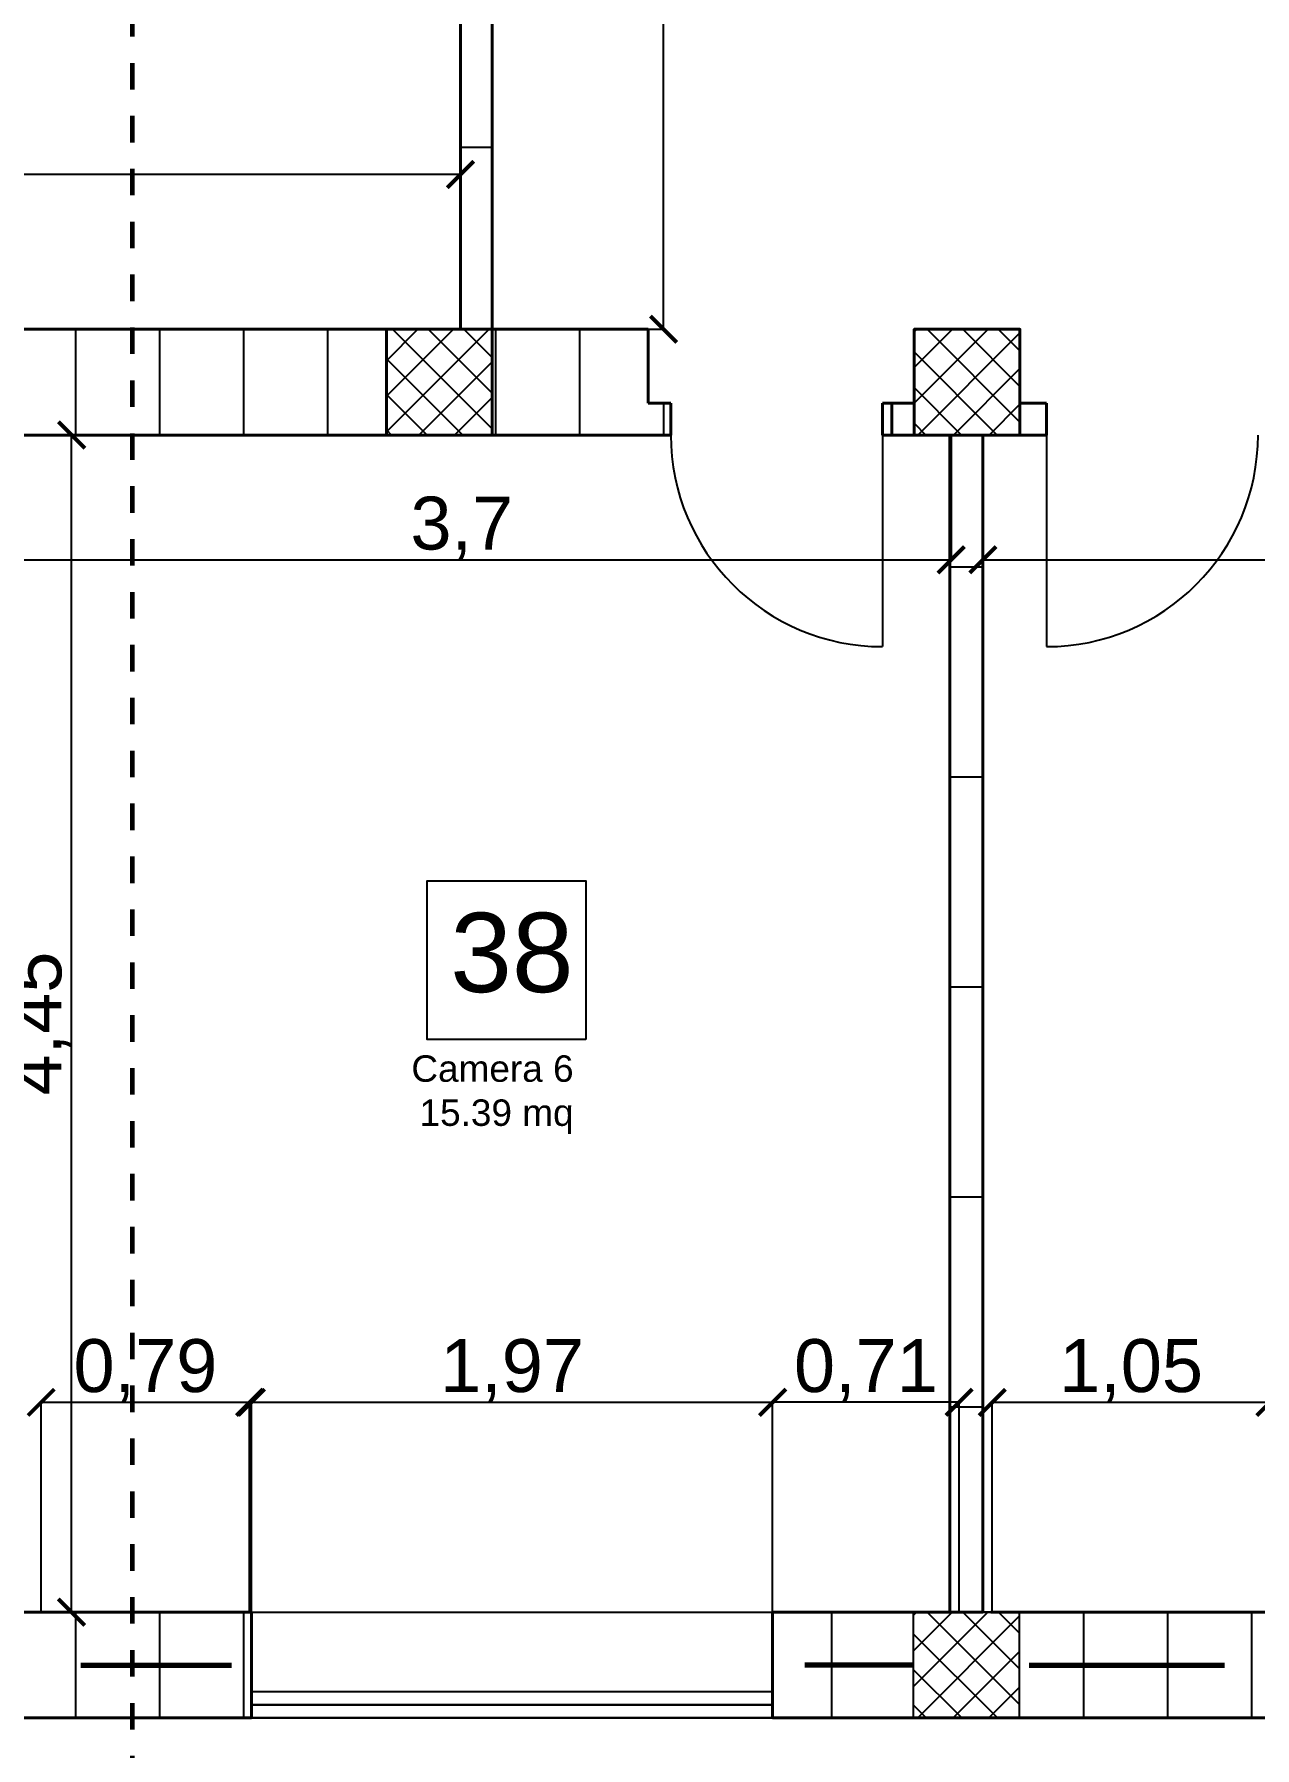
# Model space of a CAD drawing. Header units: millimetres. Extents: x 2459 to 3981, y 1231 to 4850.
# Drawn here: x 3704.09 to 3708.71, y 1279.96 to 1286.44 of the extents above; entities that cross this region are included whole.
import ezdxf

# ---------------------------------------------------------------- set-up
doc = ezdxf.new("R2010")
doc.units = ezdxf.units.MM
doc.linetypes.add('JIS_02_0.7', pattern=[1.35, 0.75, -0.6])
doc.linetypes.add('TRATTEGGIATA', pattern=[0.75, 0.5, -0.25])
for name, color, linetype, lineweight in [('linee murature', 253, 'Continuous', 70), ('linee muri', 7, 'Continuous', 40), ('SEZIONI', 7, 'TRATTEGGIATA', 60)]:
    doc.layers.add(name, color=color, linetype=linetype, lineweight=lineweight)
doc.layers.add('quoteee', color=7, linetype='Continuous')
doc.styles.get("Standard").update_dxf_attribs({"font": 'arial.ttf'})
doc.dimstyles.new('Copia di ISO-25', dxfattribs={"dimtxt": 0.2, "dimasz": 0.1, "dimexe": 0, "dimexo": 0, "dimgap": 0, "dimtad": 3, "dimtxsty": 'Standard', "dimblk": 'ARCHTICK', "dimcen": -2.5, "dimclrd": 256, "dimclre": 256, "dimclrt": 256, "dimadec": 0, "dimazin": 0, "dimtfac": 1, "dimtmove": 2, "dimatfit": 3, "dimldrblk": 'ARCHTICK', "dimfxl": 1, "dimfxlon": 1, "dimtfillclr": 256, "dimlwd": -1, "dimlwe": -1, "dimarcsym": 0})
pattern_1 = [(45, (-1.35194, 0.4), (-0.067351921, 0.067351921), []), (135, (-1.35194, 0.4), (-0.067351921, -0.067351921), [])]

# ---------------------------------------------------------------- blocks, each defined once
blk = doc.blocks.new('_ArchTick')
at = {"color": 0, "linetype": 'ByBlock', "const_width": 0.15}
blk.add_lwpolyline([(-0.5, -0.5), (0.5, 0.5)], dxfattribs=at)
blk = doc.blocks.new('*D194')
at = {"layer": 'Defpoints', "color": 0, "lineweight": -3, "ltscale": 0.01, "transparency": 16777216}
for p in [(3699.2347, 1285.9059), (3699.2347, 1285.4406), (3705.7047, 1285.4406)]:
    blk.add_point(p, dxfattribs=at)
at = {"layer": 'quoteee', "ltscale": 0.01, "transparency": 16777216}
for p, q in [((3699.2347, 1285.4406), (3699.2347, 1285.9059)), ((3705.7047, 1285.9059), (3699.2347, 1285.9059)), ((3705.7047, 1285.4406), (3705.7047, 1285.9059))]:
    blk.add_line(p, q, dxfattribs=at)
at = {"layer": 'quoteee', "ltscale": 0.01, "transparency": 16777216, "xscale": 0.1, "yscale": 0.1, "zscale": 0.1, "rotation": 180}
blk.add_blockref('_ArchTick', (3699.2347, 1285.9059), dxfattribs=at)
at = {"layer": 'quoteee', "ltscale": 0.01, "transparency": 16777216, "xscale": 0.1, "yscale": 0.1, "zscale": 0.1}
blk.add_blockref('_ArchTick', (3705.7047, 1285.9059), dxfattribs=at)
at = {"layer": 'quoteee', "ltscale": 0.01, "transparency": 16777216, "insert": (3702.4697, 1286.0261), "char_height": 0.2, "attachment_point": 5}
blk.add_mtext('6,47', dxfattribs=at)
blk = doc.blocks.new('*D349')
at = {"layer": 'Defpoints', "color": 0, "lineweight": -3, "ltscale": 0.01, "transparency": 16777216}
for p in [(3703.8597, 1284.9206), (3704.2345, 1284.9206), (3703.8597, 1280.4706)]:
    blk.add_point(p, dxfattribs=at)
at = {"layer": 'quoteee', "ltscale": 0.01, "transparency": 16777216}
for p, q in [((3703.8597, 1284.9206), (3704.2345, 1284.9206)), ((3704.2345, 1280.4706), (3704.2345, 1284.9206)), ((3703.8597, 1280.4706), (3704.2345, 1280.4706))]:
    blk.add_line(p, q, dxfattribs=at)
at = {"layer": 'quoteee', "ltscale": 0.01, "transparency": 16777216, "xscale": 0.1, "yscale": 0.1, "zscale": 0.1}
for p, rotation in [((3704.2345, 1284.9206), 90), ((3704.2345, 1280.4706), 270)]:
    blk.add_blockref('_ArchTick', p, dxfattribs=dict(at, rotation=rotation))
at = {"layer": 'quoteee', "ltscale": 0.01, "transparency": 16777216, "insert": (3704.1147, 1282.6956), "char_height": 0.2, "attachment_point": 5, "rotation": 90}
blk.add_mtext('4,45', dxfattribs=at)
blk = doc.blocks.new('*D195')
at = {"layer": 'Defpoints', "color": 0, "lineweight": -3, "ltscale": 0.01, "transparency": 16777216}
for p in [(3703.8597, 1284.9206), (3707.5597, 1284.9206), (3707.5597, 1284.4489)]:
    blk.add_point(p, dxfattribs=at)
at = {"layer": 'quoteee', "ltscale": 0.01, "transparency": 16777216}
for p, q in [((3703.8597, 1284.9206), (3703.8597, 1284.4489)), ((3707.5597, 1284.9206), (3707.5597, 1284.4489)), ((3703.8597, 1284.4489), (3707.5597, 1284.4489))]:
    blk.add_line(p, q, dxfattribs=at)
at = {"layer": 'quoteee', "ltscale": 0.01, "transparency": 16777216, "xscale": 0.1, "yscale": 0.1, "zscale": 0.1, "rotation": 180}
blk.add_blockref('_ArchTick', (3703.8597, 1284.4489), dxfattribs=at)
at = {"layer": 'quoteee', "ltscale": 0.01, "transparency": 16777216, "xscale": 0.1, "yscale": 0.1, "zscale": 0.1}
blk.add_blockref('_ArchTick', (3707.5597, 1284.4489), dxfattribs=at)
at = {"layer": 'quoteee', "ltscale": 0.01, "transparency": 16777216, "insert": (3705.7097, 1284.5691), "char_height": 0.2, "attachment_point": 5}
blk.add_mtext('3,7', dxfattribs=at)
blk = doc.blocks.new('*D350')
at = {"layer": 'Defpoints', "color": 0, "lineweight": -3, "ltscale": 0.01, "transparency": 16777216}
for p in [(3707.6797, 1284.9206), (3711.8147, 1284.9206), (3711.8147, 1284.4489)]:
    blk.add_point(p, dxfattribs=at)
at = {"layer": 'quoteee', "ltscale": 0.01, "transparency": 16777216}
for p, q in [((3707.6797, 1284.9206), (3707.6797, 1284.4489)), ((3711.8147, 1284.9206), (3711.8147, 1284.4489)), ((3707.6797, 1284.4489), (3711.8147, 1284.4489))]:
    blk.add_line(p, q, dxfattribs=at)
at = {"layer": 'quoteee', "ltscale": 0.01, "transparency": 16777216, "xscale": 0.1, "yscale": 0.1, "zscale": 0.1, "rotation": 180}
blk.add_blockref('_ArchTick', (3707.6797, 1284.4489), dxfattribs=at)
at = {"layer": 'quoteee', "ltscale": 0.01, "transparency": 16777216, "xscale": 0.1, "yscale": 0.1, "zscale": 0.1}
blk.add_blockref('_ArchTick', (3711.8147, 1284.4489), dxfattribs=at)
at = {"layer": 'quoteee', "ltscale": 0.01, "transparency": 16777216, "insert": (3709.7472, 1284.5691), "char_height": 0.2, "attachment_point": 5}
blk.add_mtext('4,14', dxfattribs=at)
blk = doc.blocks.new('*D463')
at = {"layer": 'Defpoints', "color": 0, "lineweight": -3, "transparency": 16777216}
for p in [(3706.4147, 1289.3206), (3706.4725, 1289.3206), (3706.4147, 1285.3206)]:
    blk.add_point(p, dxfattribs=at)
at = {"layer": 'quoteee', "transparency": 16777216}
for p, q in [((3706.4147, 1289.3206), (3706.4725, 1289.3206)), ((3706.4725, 1285.3206), (3706.4725, 1289.3206)), ((3706.4147, 1285.3206), (3706.4725, 1285.3206))]:
    blk.add_line(p, q, dxfattribs=at)
at = {"layer": 'quoteee', "transparency": 16777216, "xscale": 0.1, "yscale": 0.1, "zscale": 0.1}
for p, rotation in [((3706.4725, 1289.3206), 90), ((3706.4725, 1285.3206), 270)]:
    blk.add_blockref('_ArchTick', p, dxfattribs=dict(at, rotation=rotation))
at = {"layer": 'quoteee', "transparency": 16777216, "insert": (3706.3725, 1287.3206), "char_height": 0.2, "attachment_point": 5, "rotation": 90}
blk.add_mtext('4', dxfattribs=at)
blk = doc.blocks.new('*D286')
at = {"layer": 'Defpoints', "color": 0, "lineweight": -3, "transparency": 16777216}
for p in [(3704.9076, 1281.2637), (3704.1197, 1280.4706), (3704.9076, 1280.4706)]:
    blk.add_point(p, dxfattribs=at)
at = {"layer": 'quoteee', "transparency": 16777216}
for p, q in [((3704.1197, 1280.4706), (3704.1197, 1281.2637)), ((3704.1197, 1281.2637), (3704.9076, 1281.2637)), ((3704.9076, 1280.4706), (3704.9076, 1281.2637))]:
    blk.add_line(p, q, dxfattribs=at)
at = {"layer": 'quoteee', "transparency": 16777216, "xscale": 0.1, "yscale": 0.1, "zscale": 0.1, "rotation": 180}
blk.add_blockref('_ArchTick', (3704.1197, 1281.2637), dxfattribs=at)
at = {"layer": 'quoteee', "transparency": 16777216, "xscale": 0.1, "yscale": 0.1, "zscale": 0.1}
blk.add_blockref('_ArchTick', (3704.9076, 1281.2637), dxfattribs=at)
at = {"layer": 'quoteee', "transparency": 16777216, "insert": (3704.5137, 1281.3839), "char_height": 0.2, "attachment_point": 5}
blk.add_mtext('0,79', dxfattribs=at)
blk = doc.blocks.new('*D287')
at = {"layer": 'Defpoints', "color": 0, "lineweight": -3, "transparency": 16777216}
for p in [(3706.8847, 1281.2637), (3704.9147, 1280.4706), (3706.8847, 1280.4706)]:
    blk.add_point(p, dxfattribs=at)
at = {"layer": 'quoteee', "transparency": 16777216}
for p, q in [((3704.9147, 1280.4706), (3704.9147, 1281.2637)), ((3704.9147, 1281.2637), (3706.8847, 1281.2637)), ((3706.8847, 1280.4706), (3706.8847, 1281.2637))]:
    blk.add_line(p, q, dxfattribs=at)
at = {"layer": 'quoteee', "transparency": 16777216, "xscale": 0.1, "yscale": 0.1, "zscale": 0.1, "rotation": 180}
blk.add_blockref('_ArchTick', (3704.9147, 1281.2637), dxfattribs=at)
at = {"layer": 'quoteee', "transparency": 16777216, "xscale": 0.1, "yscale": 0.1, "zscale": 0.1}
blk.add_blockref('_ArchTick', (3706.8847, 1281.2637), dxfattribs=at)
at = {"layer": 'quoteee', "transparency": 16777216, "insert": (3705.8997, 1281.3839), "char_height": 0.2, "attachment_point": 5}
blk.add_mtext('1,97', dxfattribs=at)
blk = doc.blocks.new('*D288')
at = {"layer": 'Defpoints', "color": 0, "lineweight": -3, "transparency": 16777216}
for p in [(3706.8847, 1281.2637), (3706.8847, 1280.4706), (3707.5897, 1280.4706)]:
    blk.add_point(p, dxfattribs=at)
at = {"layer": 'quoteee', "transparency": 16777216}
for p, q in [((3706.8847, 1280.4706), (3706.8847, 1281.2637)), ((3707.5897, 1281.2637), (3706.8847, 1281.2637)), ((3707.5897, 1280.4706), (3707.5897, 1281.2637))]:
    blk.add_line(p, q, dxfattribs=at)
at = {"layer": 'quoteee', "transparency": 16777216, "xscale": 0.1, "yscale": 0.1, "zscale": 0.1, "rotation": 180}
blk.add_blockref('_ArchTick', (3706.8847, 1281.2637), dxfattribs=at)
at = {"layer": 'quoteee', "transparency": 16777216, "xscale": 0.1, "yscale": 0.1, "zscale": 0.1}
blk.add_blockref('_ArchTick', (3707.5897, 1281.2637), dxfattribs=at)
at = {"layer": 'quoteee', "transparency": 16777216, "insert": (3707.2372, 1281.3839), "char_height": 0.2, "attachment_point": 5}
blk.add_mtext('0,71', dxfattribs=at)
blk = doc.blocks.new('*D289')
at = {"layer": 'Defpoints', "color": 0, "lineweight": -3, "transparency": 16777216}
for p in [(3708.7647, 1281.2637), (3707.7147, 1280.4706), (3708.7647, 1280.4706)]:
    blk.add_point(p, dxfattribs=at)
at = {"layer": 'quoteee', "transparency": 16777216}
for p, q in [((3707.7147, 1280.4706), (3707.7147, 1281.2637)), ((3707.7147, 1281.2637), (3708.7647, 1281.2637)), ((3708.7647, 1280.4706), (3708.7647, 1281.2637))]:
    blk.add_line(p, q, dxfattribs=at)
at = {"layer": 'quoteee', "transparency": 16777216, "xscale": 0.1, "yscale": 0.1, "zscale": 0.1, "rotation": 180}
blk.add_blockref('_ArchTick', (3707.7147, 1281.2637), dxfattribs=at)
at = {"layer": 'quoteee', "transparency": 16777216, "xscale": 0.1, "yscale": 0.1, "zscale": 0.1}
blk.add_blockref('_ArchTick', (3708.7647, 1281.2637), dxfattribs=at)
at = {"layer": 'quoteee', "transparency": 16777216, "insert": (3708.2397, 1281.3839), "char_height": 0.2, "attachment_point": 5}
blk.add_mtext('1,05', dxfattribs=at)
blk = doc.blocks.new('*D292')
at = {"layer": 'Defpoints', "color": 0, "lineweight": -3, "transparency": 16777216}
for p in [(3695.9147, 1280.0706), (3712.2147, 1280.0706), (3712.2147, 1279.2252)]:
    blk.add_point(p, dxfattribs=at)
at = {"layer": 'quoteee', "transparency": 16777216}
for p, q in [((3695.9147, 1280.0706), (3695.9147, 1279.2252)), ((3712.2147, 1280.0706), (3712.2147, 1279.2252)), ((3695.9147, 1279.2252), (3712.2147, 1279.2252))]:
    blk.add_line(p, q, dxfattribs=at)
at = {"layer": 'quoteee', "transparency": 16777216, "xscale": 0.1, "yscale": 0.1, "zscale": 0.1, "rotation": 180}
blk.add_blockref('_ArchTick', (3695.9147, 1279.2252), dxfattribs=at)
at = {"layer": 'quoteee', "transparency": 16777216, "xscale": 0.1, "yscale": 0.1, "zscale": 0.1}
blk.add_blockref('_ArchTick', (3712.2147, 1279.2252), dxfattribs=at)
at = {"layer": 'quoteee', "transparency": 16777216, "insert": (3704.0647, 1279.3454), "char_height": 0.2, "attachment_point": 5}
blk.add_mtext('16,3', dxfattribs=at)
blk = doc.blocks.new('*D295')
at = {"layer": 'Defpoints', "color": 0, "lineweight": -3, "transparency": 16777216}
for p in [(3693.6162, 1280.0706), (3714.5112, 1280.0706), (3693.6162, 1278.3795)]:
    blk.add_point(p, dxfattribs=at)
at = {"layer": 'quoteee', "transparency": 16777216}
for p, q in [((3693.6162, 1279.3795), (3693.6162, 1278.3795)), ((3714.5112, 1279.3795), (3714.5112, 1278.3795)), ((3714.5112, 1278.3795), (3693.6162, 1278.3795))]:
    blk.add_line(p, q, dxfattribs=at)
at = {"layer": 'quoteee', "transparency": 16777216, "xscale": 0.1, "yscale": 0.1, "zscale": 0.1, "rotation": 180}
blk.add_blockref('_ArchTick', (3693.6162, 1278.3795), dxfattribs=at)
at = {"layer": 'quoteee', "transparency": 16777216, "xscale": 0.1, "yscale": 0.1, "zscale": 0.1}
blk.add_blockref('_ArchTick', (3714.5112, 1278.3795), dxfattribs=at)
at = {"layer": 'quoteee', "transparency": 16777216, "insert": (3704.0637, 1278.4997), "char_height": 0.2, "attachment_point": 5}
blk.add_mtext('20,9', dxfattribs=at)

msp = doc.modelspace()

# ---------------------------------------------------------------- hatches: boundary and pattern name
at = {"linetype": 'Continuous'}
h = msp.add_hatch(dxfattribs=at)
h.set_pattern_fill('ANSI37', color=256, scale=0.03)
h.set_pattern_definition(pattern_1)
h.paths.add_polyline_path([(3712.214742, 1289.534637), (3711.815965, 1289.534637), (3711.814742, 1289.533414), (3711.814742, 1289.144162), (3711.824267, 1289.134637), (3712.214742, 1289.134637)])
h.paths.add_polyline_path([(3707.817242, 1280.470565), (3707.417242, 1280.470565), (3707.417242, 1280.070565), (3707.817242, 1280.070565)])
h.paths.add_polyline_path([(3712.214742, 1280.470565), (3711.814742, 1280.470565), (3711.814742, 1280.070565), (3712.214742, 1280.070565)])
h.paths.add_polyline_path([(3712.214742, 1285.320565), (3711.814742, 1285.320565), (3711.814742, 1284.920565), (3712.214742, 1284.920565)])
h.paths.add_polyline_path([(3712.214742, 1292.290565), (3711.814742, 1292.290565), (3711.814742, 1291.890565), (3712.214742, 1291.890565)])
h.paths.add_polyline_path([(3709.204742, 1292.290565), (3708.804742, 1292.290565), (3708.804742, 1291.890565), (3709.204742, 1291.890565)])
h.paths.add_polyline_path([(3705.824742, 1292.290565), (3705.424742, 1292.290565), (3705.424742, 1291.897159), (3705.431336, 1291.890565), (3705.824742, 1291.890565)])
h.paths.add_polyline_path([(3705.824742, 1289.534637), (3705.424742, 1289.534637), (3705.424742, 1289.134637), (3705.824742, 1289.134637)])
h.paths.add_polyline_path([(3703.999742, 1280.470565), (3703.599742, 1280.470565), (3703.599742, 1280.070565), (3703.999742, 1280.070565)])
h.paths.add_polyline_path([(3705.824742, 1285.320565), (3705.424742, 1285.320565), (3705.424742, 1284.920565), (3705.824742, 1284.920565)])
h.paths.add_polyline_path([(3707.819742, 1285.320565), (3707.419742, 1285.320565), (3707.419742, 1284.920565), (3707.554742, 1284.920565), (3707.819742, 1284.920565)])
h.paths.add_polyline_path([(3695.914742, 1291.890565), (3696.314742, 1291.890565), (3696.314742, 1292.290565), (3695.914742, 1292.290565)])
h.paths.add_polyline_path([(3698.924742, 1292.290565), (3698.924742, 1291.890565), (3699.324742, 1291.890565), (3699.324742, 1292.290565)])
h.paths.add_polyline_path([(3702.304742, 1292.290565), (3702.304742, 1291.890565), (3702.704742, 1291.890565), (3702.704742, 1292.290565)])
h.paths.add_polyline_path([(3702.704742, 1289.534637), (3702.304742, 1289.534637), (3702.304742, 1289.134637), (3702.704742, 1289.134637)])
h.paths.add_polyline_path([(3696.314742, 1289.134637), (3696.314742, 1289.534637), (3695.914742, 1289.534637), (3695.914742, 1289.134637)])
h.paths.add_polyline_path([(3702.304742, 1285.320565), (3702.304742, 1284.920565), (3702.704742, 1284.920565), (3702.704742, 1285.320565)])
h.paths.add_polyline_path([(3700.674742, 1284.920565), (3700.674742, 1285.320565), (3700.274742, 1285.320565), (3700.274742, 1284.920565)])
h.paths.add_polyline_path([(3696.314742, 1284.920565), (3696.314742, 1285.320565), (3695.914742, 1285.320565), (3695.914742, 1284.920565)])
h.paths.add_polyline_path([(3700.274742, 1280.470565), (3700.274742, 1280.070565), (3700.674742, 1280.070565), (3700.674742, 1280.470565)])
h.paths.add_polyline_path([(3696.314742, 1280.070565), (3696.314742, 1280.470565), (3695.914742, 1280.470565), (3695.914742, 1280.070565)])
h = msp.add_hatch()
h.set_pattern_fill('ANSI37', color=256, scale=0.03)
h.set_pattern_definition(pattern_1)
h.paths.add_polyline_path([(3712.214742, 1289.534637), (3711.815965, 1289.534637), (3711.814742, 1289.533414), (3711.814742, 1289.144162), (3711.824267, 1289.134637), (3712.214742, 1289.134637)])
h.paths.add_polyline_path([(3707.817242, 1280.470565), (3707.417242, 1280.470565), (3707.417242, 1280.070565), (3707.817242, 1280.070565)])
h.paths.add_polyline_path([(3712.214742, 1280.470565), (3711.814742, 1280.470565), (3711.814742, 1280.070565), (3712.214742, 1280.070565)])
h.paths.add_polyline_path([(3712.214742, 1285.320565), (3711.814742, 1285.320565), (3711.814742, 1284.920565), (3712.214742, 1284.920565)])
h.paths.add_polyline_path([(3712.214742, 1292.290565), (3711.814742, 1292.290565), (3711.814742, 1291.890565), (3712.214742, 1291.890565)])
h.paths.add_polyline_path([(3709.204742, 1292.290565), (3708.804742, 1292.290565), (3708.804742, 1291.890565), (3709.204742, 1291.890565)])
h.paths.add_polyline_path([(3705.824742, 1292.290565), (3705.424742, 1292.290565), (3705.424742, 1291.897159), (3705.431336, 1291.890565), (3705.824742, 1291.890565)])
h.paths.add_polyline_path([(3705.824742, 1289.534637), (3705.424742, 1289.534637), (3705.424742, 1289.134637), (3705.824742, 1289.134637)])
h.paths.add_polyline_path([(3703.999742, 1280.470565), (3703.599742, 1280.470565), (3703.599742, 1280.070565), (3703.999742, 1280.070565)])
h.paths.add_polyline_path([(3705.824742, 1285.320565), (3705.424742, 1285.320565), (3705.424742, 1284.920565), (3705.824742, 1284.920565)])
h.paths.add_polyline_path([(3707.819742, 1285.320565), (3707.419742, 1285.320565), (3707.419742, 1284.920565), (3707.554742, 1284.920565), (3707.819742, 1284.920565)])
h.paths.add_polyline_path([(3695.914742, 1291.890565), (3696.314742, 1291.890565), (3696.314742, 1292.290565), (3695.914742, 1292.290565)])
h.paths.add_polyline_path([(3698.924742, 1292.290565), (3698.924742, 1291.890565), (3699.324742, 1291.890565), (3699.324742, 1292.290565)])
h.paths.add_polyline_path([(3702.304742, 1292.290565), (3702.304742, 1291.890565), (3702.704742, 1291.890565), (3702.704742, 1292.290565)])
h.paths.add_polyline_path([(3702.704742, 1289.534637), (3702.304742, 1289.534637), (3702.304742, 1289.134637), (3702.704742, 1289.134637)])
h.paths.add_polyline_path([(3696.314742, 1289.134637), (3696.314742, 1289.534637), (3695.914742, 1289.534637), (3695.914742, 1289.134637)])
h.paths.add_polyline_path([(3702.304742, 1285.320565), (3702.304742, 1284.920565), (3702.704742, 1284.920565), (3702.704742, 1285.320565)])
h.paths.add_polyline_path([(3700.674742, 1284.920565), (3700.674742, 1285.320565), (3700.274742, 1285.320565), (3700.274742, 1284.920565)])
h.paths.add_polyline_path([(3696.314742, 1284.920565), (3696.314742, 1285.320565), (3695.914742, 1285.320565), (3695.914742, 1284.920565)])
h.paths.add_polyline_path([(3700.274742, 1280.470565), (3700.274742, 1280.070565), (3700.674742, 1280.070565), (3700.674742, 1280.470565)])
h.paths.add_polyline_path([(3696.314742, 1280.070565), (3696.314742, 1280.470565), (3695.914742, 1280.470565), (3695.914742, 1280.070565)])

# ---------------------------------------------------------------- linework, layer by layer
at = {"linetype": 'Continuous', "ltscale": 0.01}
for p, q in [((3705.824742, 1287.670565), (3705.824742, 1285.440565)), ((3705.704742, 1287.270565), (3705.704742, 1285.440565)), ((3706.414742, 1285.040565), (3706.414742, 1285.320565)), ((3706.414742, 1285.040565), (3706.414742, 1285.320565)), ((3706.414742, 1285.040565), (3706.414742, 1285.320565)), ((3706.414742, 1285.040565), (3706.414742, 1285.320565)), ((3707.419742, 1285.320565), (3707.419742, 1285.040565)), ((3707.819742, 1285.040565), (3707.819742, 1285.320565)), ((3706.499742, 1285.040565), (3706.414742, 1285.040565)), ((3706.499742, 1285.040565), (3706.414742, 1285.040565)), ((3706.499742, 1284.920565), (3706.499742, 1285.040565)), ((3707.419742, 1285.040565), (3707.299742, 1285.040565)), ((3707.299742, 1285.040565), (3707.299742, 1284.920565)), ((3707.419742, 1285.040565), (3707.299742, 1285.040565)), ((3707.299742, 1285.040565), (3707.299742, 1284.920565)), ((3707.419742, 1285.040565), (3707.334742, 1285.040565)), ((3707.334742, 1285.040565), (3707.334742, 1284.920565)), ((3707.419742, 1285.040565), (3707.334742, 1285.040565)), ((3707.334742, 1285.040565), (3707.334742, 1284.920565)), ((3707.919742, 1285.040565), (3707.819742, 1285.040565)), ((3707.919742, 1285.040565), (3707.819742, 1285.040565)), ((3707.919742, 1284.920565), (3707.919742, 1285.040565)), ((3707.919742, 1284.920565), (3707.919742, 1285.040565)), ((3703.859742, 1284.920565), (3704.464742, 1284.920565)), ((3704.464742, 1284.920565), (3704.122101, 1284.920565)), ((3704.464742, 1284.920565), (3704.122101, 1284.920565)), ((3705.264742, 1284.920565), (3705.824742, 1284.920565)), ((3707.299742, 1284.920565), (3707.559742, 1284.920565)), ((3707.554742, 1284.920565), (3707.299742, 1284.920565)), ((3707.554742, 1284.920565), (3707.299742, 1284.920565)), ((3707.554742, 1284.920565), (3707.299742, 1284.920565)), ((3707.554742, 1284.920565), (3707.299742, 1284.920565)), ((3707.589742, 1284.920565), (3707.334742, 1284.920565)), ((3707.589742, 1284.920565), (3707.334742, 1284.920565)), ((3707.589742, 1284.920565), (3707.334742, 1284.920565)), ((3707.589742, 1284.920565), (3707.334742, 1284.920565)), ((3707.644742, 1284.920565), (3707.884742, 1284.920565)), ((3707.644742, 1284.920565), (3707.764742, 1284.920565)), ((3707.679742, 1280.470565), (3707.679742, 1284.920565)), ((3707.919742, 1284.920565), (3707.679742, 1284.920565)), ((3707.919742, 1284.920565), (3707.679742, 1284.920565)), ((3707.919742, 1284.920565), (3707.679742, 1284.920565)), ((3707.919742, 1284.920565), (3707.679742, 1284.920565)), ((3707.764742, 1284.920565), (3707.884742, 1284.920565)), ((3708.770898, 1280.070565), (3706.884742, 1280.070565))]:
    msp.add_line(p, q, dxfattribs=at)
at = {"linetype": 'Continuous'}
for p, q in [((3705.824742, 1287.270565), (3705.824742, 1285.320565)), ((3705.704742, 1286.009215), (3705.824742, 1286.009215)), ((3705.704742, 1286.009215), (3705.824742, 1286.009215)), ((3705.704742, 1285.440565), (3705.704742, 1285.320565)), ((3705.424742, 1285.320565), (3702.704742, 1285.320565)), ((3704.004742, 1285.320565), (3704.129742, 1285.320565)), ((3706.414742, 1285.320565), (3704.124742, 1285.320565)), ((3704.129742, 1285.320565), (3704.351705, 1285.320565)), ((3704.129742, 1285.320565), (3706.414742, 1285.320565)), ((3704.249952, 1285.320565), (3704.249952, 1284.920565)), ((3704.249952, 1285.320565), (3704.249952, 1284.920565)), ((3704.567452, 1285.320565), (3704.567452, 1284.920565)), ((3704.567452, 1285.320565), (3704.567452, 1284.920565)), ((3704.884952, 1285.320565), (3704.884952, 1284.920565)), ((3704.884952, 1285.320565), (3704.884952, 1284.920565)), ((3705.202452, 1285.320565), (3705.202452, 1284.920565)), ((3705.202452, 1285.320565), (3705.202452, 1284.920565)), ((3705.424742, 1285.320565), (3705.824742, 1285.320565)), ((3705.824742, 1285.320565), (3706.414742, 1285.320565)), ((3705.837452, 1285.320565), (3705.837452, 1284.920565)), ((3705.837452, 1285.320565), (3705.837452, 1284.920565)), ((3706.154952, 1285.320565), (3706.154952, 1284.920565)), ((3706.154952, 1285.320565), (3706.154952, 1284.920565)), ((3706.414742, 1285.320565), (3706.414742, 1285.040565)), ((3706.414742, 1285.040565), (3706.499742, 1285.040565)), ((3706.472452, 1285.040565), (3706.472452, 1284.920565)), ((3706.472452, 1285.040565), (3706.472452, 1284.920565)), ((3706.499742, 1285.040565), (3706.499742, 1284.920565)), ((3705.424742, 1284.920565), (3702.704742, 1284.920565)), ((3704.007382, 1284.920565), (3704.129742, 1284.920565)), ((3705.824742, 1284.920565), (3706.499742, 1284.920565)), ((3707.299742, 1284.920565), (3707.299742, 1284.120565)), ((3707.554742, 1280.470565), (3707.554742, 1284.920565)), ((3707.559742, 1284.920565), (3707.679742, 1284.920565)), ((3707.679742, 1284.920565), (3707.679742, 1280.470565)), ((3707.919742, 1284.920565), (3707.919742, 1284.120565)), ((3707.559742, 1284.421715), (3707.679742, 1284.421715)), ((3707.559742, 1284.421715), (3707.679742, 1284.421715)), ((3707.559742, 1283.627965), (3707.679742, 1283.627965)), ((3707.559742, 1283.627965), (3707.679742, 1283.627965)), ((3707.559742, 1282.834215), (3707.679742, 1282.834215)), ((3707.559742, 1282.834215), (3707.679742, 1282.834215)), ((3707.559742, 1282.040465), (3707.679742, 1282.040465)), ((3707.559742, 1282.040465), (3707.679742, 1282.040465)), ((3707.559742, 1281.246715), (3707.679742, 1281.246715)), ((3707.559742, 1281.246715), (3707.679742, 1281.246715)), ((3703.164742, 1280.470565), (3704.914742, 1280.470565)), ((3703.859742, 1280.470565), (3704.914742, 1280.470565)), ((3704.914742, 1280.470565), (3703.999742, 1280.470565)), ((3704.129742, 1280.470565), (3704.914742, 1280.470565)), ((3704.249952, 1280.470565), (3704.249952, 1280.070565)), ((3704.249952, 1280.470565), (3704.249952, 1280.070565)), ((3704.567452, 1280.470565), (3704.567452, 1280.070565)), ((3704.567452, 1280.470565), (3704.567452, 1280.070565)), ((3704.884952, 1280.470565), (3704.884952, 1280.070565)), ((3704.884952, 1280.470565), (3704.884952, 1280.070565)), ((3704.914742, 1280.470565), (3704.914742, 1280.070565)), ((3704.914742, 1280.470565), (3706.884742, 1280.470565)), ((3704.914742, 1280.470565), (3704.914742, 1280.070565)), ((3704.914742, 1280.470565), (3706.884742, 1280.470565)), ((3704.914742, 1280.470565), (3706.884742, 1280.470565)), ((3704.914742, 1280.470565), (3704.914742, 1280.070565)), ((3704.914742, 1280.470565), (3706.884742, 1280.470565)), ((3704.914742, 1280.470565), (3706.884742, 1280.470565)), ((3704.914742, 1280.070565), (3704.914742, 1280.470565)), ((3704.914742, 1280.470565), (3704.914742, 1280.070565)), ((3706.884742, 1280.470565), (3706.884742, 1280.070565)), ((3706.884742, 1280.470565), (3706.884742, 1280.070565)), ((3706.884742, 1280.070565), (3706.884742, 1280.470565)), ((3706.884742, 1280.470565), (3706.884742, 1280.070565)), ((3706.884742, 1280.070565), (3706.884742, 1280.470565)), ((3707.589742, 1280.470565), (3706.884742, 1280.470565)), ((3706.884742, 1280.070565), (3706.884742, 1280.470565)), ((3706.884742, 1280.070565), (3706.884742, 1280.470565)), ((3707.589742, 1280.470565), (3706.884742, 1280.470565)), ((3706.884742, 1280.070565), (3706.884742, 1280.470565)), ((3707.107452, 1280.470565), (3707.107452, 1280.070565)), ((3707.107452, 1280.470565), (3707.107452, 1280.070565)), ((3708.764742, 1280.470565), (3707.679742, 1280.470565)), ((3708.764742, 1280.470565), (3707.709742, 1280.470565)), ((3708.059952, 1280.470565), (3708.059952, 1280.070565)), ((3708.059952, 1280.470565), (3708.059952, 1280.070565)), ((3708.377452, 1280.470565), (3708.377452, 1280.070565)), ((3708.377452, 1280.470565), (3708.377452, 1280.070565)), ((3708.694952, 1280.470565), (3708.694952, 1280.070565)), ((3708.694952, 1280.470565), (3708.694952, 1280.070565)), ((3706.884742, 1280.120565), (3706.884742, 1280.170565)), ((3706.884742, 1280.120565), (3706.884742, 1280.170565)), ((3703.164742, 1280.070565), (3704.914742, 1280.070565)), ((3703.164742, 1280.070565), (3704.914742, 1280.070565)), ((3704.914742, 1280.070565), (3703.164742, 1280.070565)), ((3704.914742, 1280.070565), (3703.164742, 1280.070565)), ((3704.914742, 1280.120565), (3706.884742, 1280.120565)), ((3704.914742, 1280.120565), (3706.884742, 1280.120565)), ((3704.914742, 1280.070565), (3706.884742, 1280.070565)), ((3704.914742, 1280.070565), (3706.884742, 1280.070565)), ((3704.914742, 1280.070565), (3706.884742, 1280.070565)), ((3704.914742, 1280.070565), (3706.884742, 1280.070565)), ((3704.914742, 1280.070565), (3706.884742, 1280.070565)), ((3706.884742, 1280.070565), (3708.767936, 1280.070565)), ((3708.764742, 1280.070565), (3706.884742, 1280.070565)), ((3708.764742, 1280.070565), (3706.884742, 1280.070565))]:
    msp.add_line(p, q, dxfattribs=at)
for p, q in [((3705.704742, 1285.440565), (3705.704742, 1285.320565)), ((3704.129742, 1285.320565), (3704.351705, 1285.320565)), ((3705.424742, 1285.320565), (3705.824742, 1285.320565)), ((3704.007382, 1284.920565), (3704.129742, 1284.920565)), ((3707.299742, 1284.920565), (3707.299742, 1284.120565)), ((3707.559742, 1284.920565), (3707.679742, 1284.920565)), ((3707.919742, 1284.920565), (3707.919742, 1284.120565)), ((3704.914742, 1280.470565), (3704.914742, 1280.070565)), ((3704.914742, 1280.470565), (3706.884742, 1280.470565)), ((3704.914742, 1280.470565), (3704.914742, 1280.070565)), ((3704.914742, 1280.470565), (3706.884742, 1280.470565)), ((3704.914742, 1280.470565), (3706.884742, 1280.470565)), ((3704.914742, 1280.470565), (3704.914742, 1280.070565)), ((3704.914742, 1280.470565), (3706.884742, 1280.470565)), ((3704.914742, 1280.470565), (3706.884742, 1280.470565)), ((3704.914742, 1280.070565), (3704.914742, 1280.470565)), ((3706.884742, 1280.470565), (3706.884742, 1280.070565)), ((3706.884742, 1280.470565), (3706.884742, 1280.070565)), ((3706.884742, 1280.070565), (3706.884742, 1280.470565)), ((3706.884742, 1280.470565), (3706.884742, 1280.070565)), ((3706.884742, 1280.070565), (3706.884742, 1280.470565)), ((3707.589742, 1280.470565), (3706.884742, 1280.470565)), ((3706.884742, 1280.070565), (3706.884742, 1280.470565)), ((3706.884742, 1280.070565), (3706.884742, 1280.470565)), ((3708.764742, 1280.470565), (3707.679742, 1280.470565)), ((3706.884742, 1280.120565), (3706.884742, 1280.170565)), ((3706.884742, 1280.120565), (3706.884742, 1280.170565)), ((3703.164742, 1280.070565), (3704.914742, 1280.070565)), ((3703.164742, 1280.070565), (3704.914742, 1280.070565)), ((3704.914742, 1280.070565), (3703.164742, 1280.070565)), ((3704.914742, 1280.120565), (3706.884742, 1280.120565)), ((3704.914742, 1280.120565), (3706.884742, 1280.120565)), ((3704.914742, 1280.070565), (3706.884742, 1280.070565)), ((3704.914742, 1280.070565), (3706.884742, 1280.070565)), ((3704.914742, 1280.070565), (3706.884742, 1280.070565)), ((3704.914742, 1280.070565), (3706.884742, 1280.070565)), ((3704.914742, 1280.070565), (3706.884742, 1280.070565))]:
    msp.add_line(p, q)
at = {"ltscale": 0.01}
for p, q in [((3707.419742, 1285.320565), (3707.419742, 1285.040565)), ((3707.819742, 1285.040565), (3707.819742, 1285.320565)), ((3705.264742, 1284.920565), (3705.824742, 1284.920565)), ((3707.644742, 1284.920565), (3707.764742, 1284.920565))]:
    msp.add_line(p, q, dxfattribs=at)
at = {"linetype": 'Continuous'}
for points in [[(3705.704742, 1287.270565), (3705.824742, 1287.270565), (3705.824742, 1285.320565), (3705.704742, 1285.320565)], [(3705.824742, 1284.920565), (3705.424742, 1284.920565), (3705.424742, 1285.320565), (3705.824742, 1285.320565)], [(3707.419742, 1284.920565), (3707.819742, 1284.920565), (3707.819742, 1285.320565), (3707.419742, 1285.320565)], [(3707.819742, 1284.920565), (3707.419742, 1284.920565), (3707.419742, 1285.320565), (3707.819742, 1285.320565)], [(3707.554742, 1284.920565), (3707.679742, 1284.920565), (3707.679742, 1280.470565), (3707.554742, 1280.470565)], [(3706.178619, 1282.635701), (3705.578619, 1282.635701), (3705.578619, 1283.235701), (3706.178619, 1283.235701)], [(3706.884742, 1280.070565), (3704.914742, 1280.070565), (3704.914742, 1280.470565), (3706.884742, 1280.470565)], [(3707.817242, 1280.070565), (3707.417242, 1280.070565), (3707.417242, 1280.470565), (3707.817242, 1280.470565)], [(3704.914742, 1280.120565), (3704.914742, 1280.170565), (3706.884742, 1280.170565), (3706.884742, 1280.120565)], [(3704.914742, 1280.120565), (3704.914742, 1280.170565), (3706.884742, 1280.170565), (3706.884742, 1280.120565)]]:
    msp.add_lwpolyline(points, close=True, dxfattribs=at)
for points in [[(3707.419742, 1284.920565), (3707.819742, 1284.920565), (3707.819742, 1285.320565), (3707.419742, 1285.320565)], [(3706.178619, 1282.635701), (3705.578619, 1282.635701), (3705.578619, 1283.235701), (3706.178619, 1283.235701)], [(3706.884742, 1280.070565), (3704.914742, 1280.070565), (3704.914742, 1280.470565), (3706.884742, 1280.470565)], [(3707.817242, 1280.070565), (3707.417242, 1280.070565), (3707.417242, 1280.470565), (3707.817242, 1280.470565)], [(3704.914742, 1280.120565), (3704.914742, 1280.170565), (3706.884742, 1280.170565), (3706.884742, 1280.120565)], [(3704.914742, 1280.120565), (3704.914742, 1280.170565), (3706.884742, 1280.170565), (3706.884742, 1280.120565)]]:
    msp.add_lwpolyline(points, close=True)
for centre, start, end in [((3707.299742, 1284.920565), 180, 270), ((3707.919742, 1284.920565), 270, 0)]:
    msp.add_arc(centre, 0.8, start, end, dxfattribs=at)
for centre, start, end in [((3707.299742, 1284.920565), 180, 270), ((3707.919742, 1284.920565), 270, 0)]:
    msp.add_arc(centre, 0.8, start, end)
at = {"layer": 'linee murature', "linetype": 'Continuous'}
for p, q in [((3704.269742, 1280.270565), (3704.83942, 1280.270565)), ((3707.417242, 1280.270565), (3707.006782, 1280.270565)), ((3707.854742, 1280.270565), (3708.592399, 1280.270565))]:
    msp.add_line(p, q, dxfattribs=at)
at = {"layer": 'linee murature', "lineweight": 70}
for p, q in [((3704.269742, 1280.270565), (3704.83942, 1280.270565)), ((3707.417242, 1280.270565), (3707.006782, 1280.270565)), ((3707.854742, 1280.270565), (3708.592399, 1280.270565))]:
    msp.add_line(p, q, dxfattribs=at)
at = {"layer": 'linee muri', "ltscale": 0.01}
for p, q in [((3705.824742, 1287.670565), (3705.824742, 1285.440565)), ((3705.704742, 1287.270565), (3705.704742, 1285.440565)), ((3706.414742, 1285.040565), (3706.414742, 1285.320565)), ((3706.414742, 1285.040565), (3706.414742, 1285.320565)), ((3706.414742, 1285.040565), (3706.414742, 1285.320565)), ((3706.414742, 1285.040565), (3706.414742, 1285.320565)), ((3706.499742, 1285.040565), (3706.414742, 1285.040565)), ((3706.499742, 1285.040565), (3706.414742, 1285.040565)), ((3706.499742, 1284.920565), (3706.499742, 1285.040565)), ((3707.419742, 1285.040565), (3707.299742, 1285.040565)), ((3707.299742, 1285.040565), (3707.299742, 1284.920565)), ((3707.419742, 1285.040565), (3707.299742, 1285.040565)), ((3707.299742, 1285.040565), (3707.299742, 1284.920565)), ((3707.419742, 1285.040565), (3707.334742, 1285.040565)), ((3707.334742, 1285.040565), (3707.334742, 1284.920565)), ((3707.419742, 1285.040565), (3707.334742, 1285.040565)), ((3707.334742, 1285.040565), (3707.334742, 1284.920565)), ((3707.919742, 1285.040565), (3707.819742, 1285.040565)), ((3707.919742, 1285.040565), (3707.819742, 1285.040565)), ((3707.919742, 1284.920565), (3707.919742, 1285.040565)), ((3707.919742, 1284.920565), (3707.919742, 1285.040565)), ((3703.859742, 1284.920565), (3704.464742, 1284.920565)), ((3704.464742, 1284.920565), (3704.122101, 1284.920565)), ((3704.464742, 1284.920565), (3704.122101, 1284.920565)), ((3707.299742, 1284.920565), (3707.559742, 1284.920565)), ((3707.554742, 1284.920565), (3707.299742, 1284.920565)), ((3707.554742, 1284.920565), (3707.299742, 1284.920565)), ((3707.554742, 1284.920565), (3707.299742, 1284.920565)), ((3707.554742, 1284.920565), (3707.299742, 1284.920565)), ((3707.589742, 1284.920565), (3707.334742, 1284.920565)), ((3707.589742, 1284.920565), (3707.334742, 1284.920565)), ((3707.589742, 1284.920565), (3707.334742, 1284.920565)), ((3707.589742, 1284.920565), (3707.334742, 1284.920565)), ((3707.644742, 1284.920565), (3707.884742, 1284.920565)), ((3707.679742, 1280.470565), (3707.679742, 1284.920565)), ((3707.919742, 1284.920565), (3707.679742, 1284.920565)), ((3707.919742, 1284.920565), (3707.679742, 1284.920565)), ((3707.919742, 1284.920565), (3707.679742, 1284.920565)), ((3707.919742, 1284.920565), (3707.679742, 1284.920565)), ((3707.764742, 1284.920565), (3707.884742, 1284.920565)), ((3708.770898, 1280.070565), (3706.884742, 1280.070565))]:
    msp.add_line(p, q, dxfattribs=at)
at = {"layer": 'linee muri'}
for p, q in [((3705.824742, 1287.270565), (3705.824742, 1285.320565)), ((3705.424742, 1285.320565), (3702.704742, 1285.320565)), ((3704.004742, 1285.320565), (3704.129742, 1285.320565)), ((3706.414742, 1285.320565), (3704.124742, 1285.320565)), ((3704.129742, 1285.320565), (3706.414742, 1285.320565)), ((3705.824742, 1285.320565), (3706.414742, 1285.320565)), ((3706.414742, 1285.320565), (3706.414742, 1285.040565)), ((3706.414742, 1285.040565), (3706.499742, 1285.040565)), ((3706.499742, 1285.040565), (3706.499742, 1284.920565)), ((3705.424742, 1284.920565), (3702.704742, 1284.920565)), ((3705.824742, 1284.920565), (3706.499742, 1284.920565)), ((3707.554742, 1280.470565), (3707.554742, 1284.920565)), ((3707.679742, 1284.920565), (3707.679742, 1280.470565)), ((3703.164742, 1280.470565), (3704.914742, 1280.470565)), ((3703.859742, 1280.470565), (3704.914742, 1280.470565)), ((3704.914742, 1280.470565), (3703.999742, 1280.470565)), ((3704.129742, 1280.470565), (3704.914742, 1280.470565)), ((3704.914742, 1280.470565), (3704.914742, 1280.070565)), ((3707.589742, 1280.470565), (3706.884742, 1280.470565)), ((3706.884742, 1280.070565), (3706.884742, 1280.470565)), ((3708.764742, 1280.470565), (3707.709742, 1280.470565)), ((3704.914742, 1280.070565), (3703.164742, 1280.070565)), ((3706.884742, 1280.070565), (3708.767936, 1280.070565)), ((3708.764742, 1280.070565), (3706.884742, 1280.070565)), ((3708.764742, 1280.070565), (3706.884742, 1280.070565))]:
    msp.add_line(p, q, dxfattribs=at)
for points in [[(3705.704742, 1287.270565), (3705.824742, 1287.270565), (3705.824742, 1285.320565), (3705.704742, 1285.320565)], [(3705.824742, 1284.920565), (3705.424742, 1284.920565), (3705.424742, 1285.320565), (3705.824742, 1285.320565)], [(3707.819742, 1284.920565), (3707.419742, 1284.920565), (3707.419742, 1285.320565), (3707.819742, 1285.320565)], [(3707.554742, 1284.920565), (3707.679742, 1284.920565), (3707.679742, 1280.470565), (3707.554742, 1280.470565)]]:
    msp.add_lwpolyline(points, close=True, dxfattribs=at)
at = {"layer": 'SEZIONI', "linetype": 'JIS_02_0.7', "ltscale": 0.01}
msp.add_lwpolyline([(3704.910435, 1277.239057), (3705.104525, 1277.426953), (3704.464722, 1277.426953), (3704.464722, 1296.77353), (3704.784591, 1296.77353), (3704.59726, 1297.02762)], dxfattribs=at)

# ---------------------------------------------------------------- texts
at = {"linetype": 'Continuous', "insert": (3705.66606, 1283.114501), "char_height": 0.3, "width": 0.40047749, "attachment_point": 1}
msp.add_mtext('38', dxfattribs=at)
at = {"insert": (3705.66606, 1283.114501), "char_height": 0.3, "width": 0.40047749, "attachment_point": 1}
msp.add_mtext('38', dxfattribs=at)
at = {"linetype": 'Continuous', "insert": (3706.132319, 1282.575515), "char_height": 0.1, "attachment_point": 3}
msp.add_mtext_dynamic_manual_height_columns('Camera 6\\P15.39 mq', width=0.73552202, gutter_width=12.5, heights=[0.582125], dxfattribs=at)

# ---------------------------------------------------------------- dimensions: what is measured, and where the dimension line sits
at = {"layer": 'quoteee'}
dim = msp.add_linear_dim(base=(3706.472452, 1289.320565), p1=(3706.414742, 1285.320565), p2=(3706.414742, 1289.320565), angle=90, dimstyle='Copia di ISO-25', dxfattribs=at)
dim.commit()
dim.dimension.update_dxf_attribs({"geometry": '*D463', "text_midpoint": (3706.372452, 1287.320565)})
at = {"layer": 'quoteee', "ltscale": 0.01}
for base, p1, p2, picture, middle in [((3699.234742, 1285.905889), (3705.704742, 1285.440565), (3699.234742, 1285.440565), '*D194', (3702.469742, 1286.02608)), ((3707.559742, 1284.448909), (3703.859742, 1284.920565), (3707.559742, 1284.920565), '*D195', (3705.709742, 1284.5691)), ((3711.8147417786, 1284.4489089789), (3707.6797417786, 1284.9205647076), (3711.8147417786, 1284.9205647076), '*D350', (3709.7472417786, 1284.5690999748))]:
    dim = msp.add_linear_dim(base=base, p1=p1, p2=p2, dimstyle='Copia di ISO-25', dxfattribs=at)
    dim.commit()
    dim.dimension.update_dxf_attribs({"geometry": picture, "text_midpoint": middle})
dim = msp.add_linear_dim(base=(3704.234517, 1284.920565), p1=(3703.859742, 1280.470565), p2=(3703.859742, 1284.920565), angle=90, dimstyle='Copia di ISO-25', dxfattribs=at)
dim.commit()
dim.dimension.update_dxf_attribs({"geometry": '*D349', "text_midpoint": (3704.114735, 1282.695565)})
at = {"layer": 'quoteee'}
for base, p1, p2, picture, middle in [((3704.907565, 1281.263698), (3704.119742, 1280.470565), (3704.907565, 1280.470565), '*D286', (3704.513653, 1281.383889)), ((3706.884742, 1281.263698), (3704.914742, 1280.470565), (3706.884742, 1280.470565), '*D287', (3705.899742, 1281.383889)), ((3706.8847417786, 1281.2636981784), (3707.5897417786, 1280.4705647076), (3706.8847417786, 1280.4705647076), '*D288', (3707.2372417786, 1281.3838891744)), ((3708.764742, 1281.263698), (3707.714742, 1280.470565), (3708.764742, 1280.470565), '*D289', (3708.239742, 1281.383889)), ((3693.61619, 1278.379509), (3714.511205, 1280.070565), (3693.61619, 1280.070565), '*D295', (3704.063698, 1278.4997)), ((3712.214742, 1279.22518), (3695.914742, 1280.070565), (3712.214742, 1280.070565), '*D292', (3704.064742, 1279.345371))]:
    dim = msp.add_linear_dim(base=base, p1=p1, p2=p2, dimstyle='Copia di ISO-25', dxfattribs=at)
    dim.commit()
    dim.dimension.update_dxf_attribs({"geometry": picture, "text_midpoint": middle})

doc.saveas('drawing.dxf')
